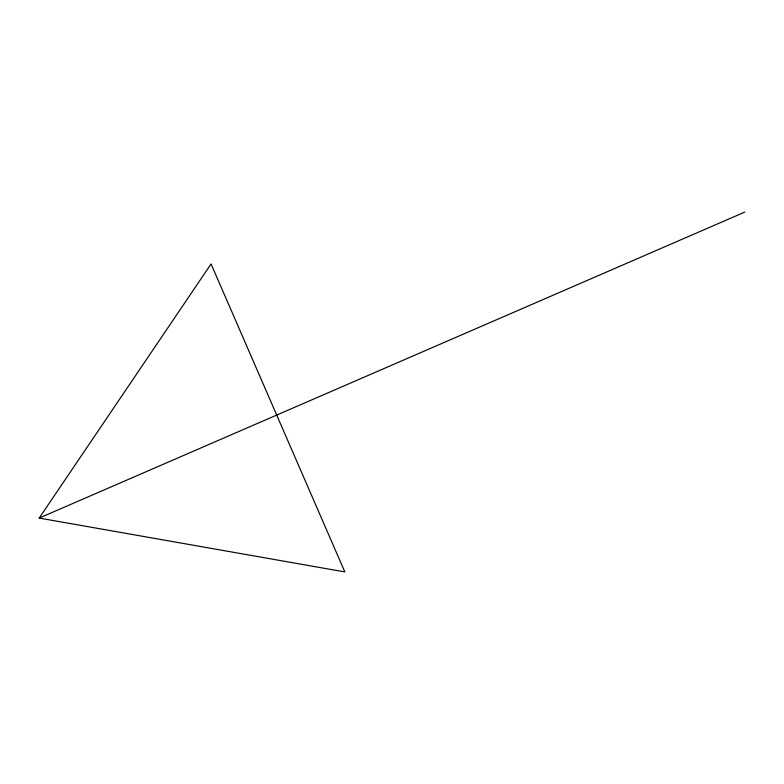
<?xml version="1.0" encoding="UTF-8"?>
<svg xmlns="http://www.w3.org/2000/svg" width="784" height="784" viewBox="0 0 784 784"><rect width="100%" height="100%" fill="white"/><g stroke="black" fill="none" stroke-linecap="round" stroke-linejoin="round"><path stroke-width="1.18" d="M39.2 518.077L211.072 263.953L344.833 571.918L39.2 518.077L744.8 212.082"/></g></svg>
